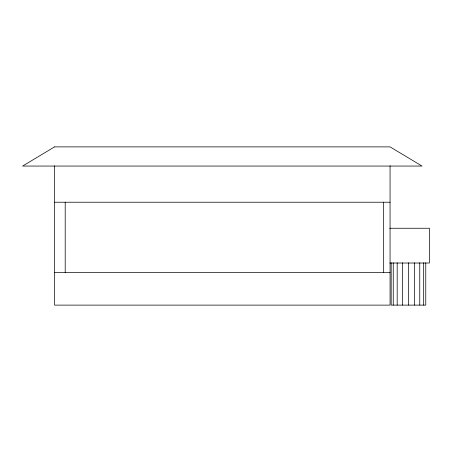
<?xml version="1.0" encoding="UTF-8"?>
<svg xmlns="http://www.w3.org/2000/svg" width="452" height="452" viewBox="0 0 452 452"><rect width="100%" height="100%" fill="white"/><g stroke="black" fill="none" stroke-linecap="round" stroke-linejoin="round"><path stroke-width="0.68" d="M54.551 202.225L390.059 202.225M389.816 228.254L429.4 228.254L429.4 263.024L389.816 263.024M54.551 272.629L390.059 272.629M425.761 262.787L425.761 305.117L391.172 305.117L391.172 262.787M423.677 262.787L423.677 305.117M419.755 262.787L419.755 305.117M414.473 262.787L414.473 305.117M408.467 262.787L408.467 305.117M402.461 262.787L402.461 305.117M397.178 262.787L397.178 305.117M393.257 262.787L393.257 305.117M390.059 165.799L390.059 305.117L54.551 305.117L54.551 165.799M383.669 202.225L383.669 272.629M65.201 202.225L65.201 272.629M54.551 146.883L22.6 166.053L422.01 166.053L390.059 146.883L54.551 146.883"/></g></svg>
